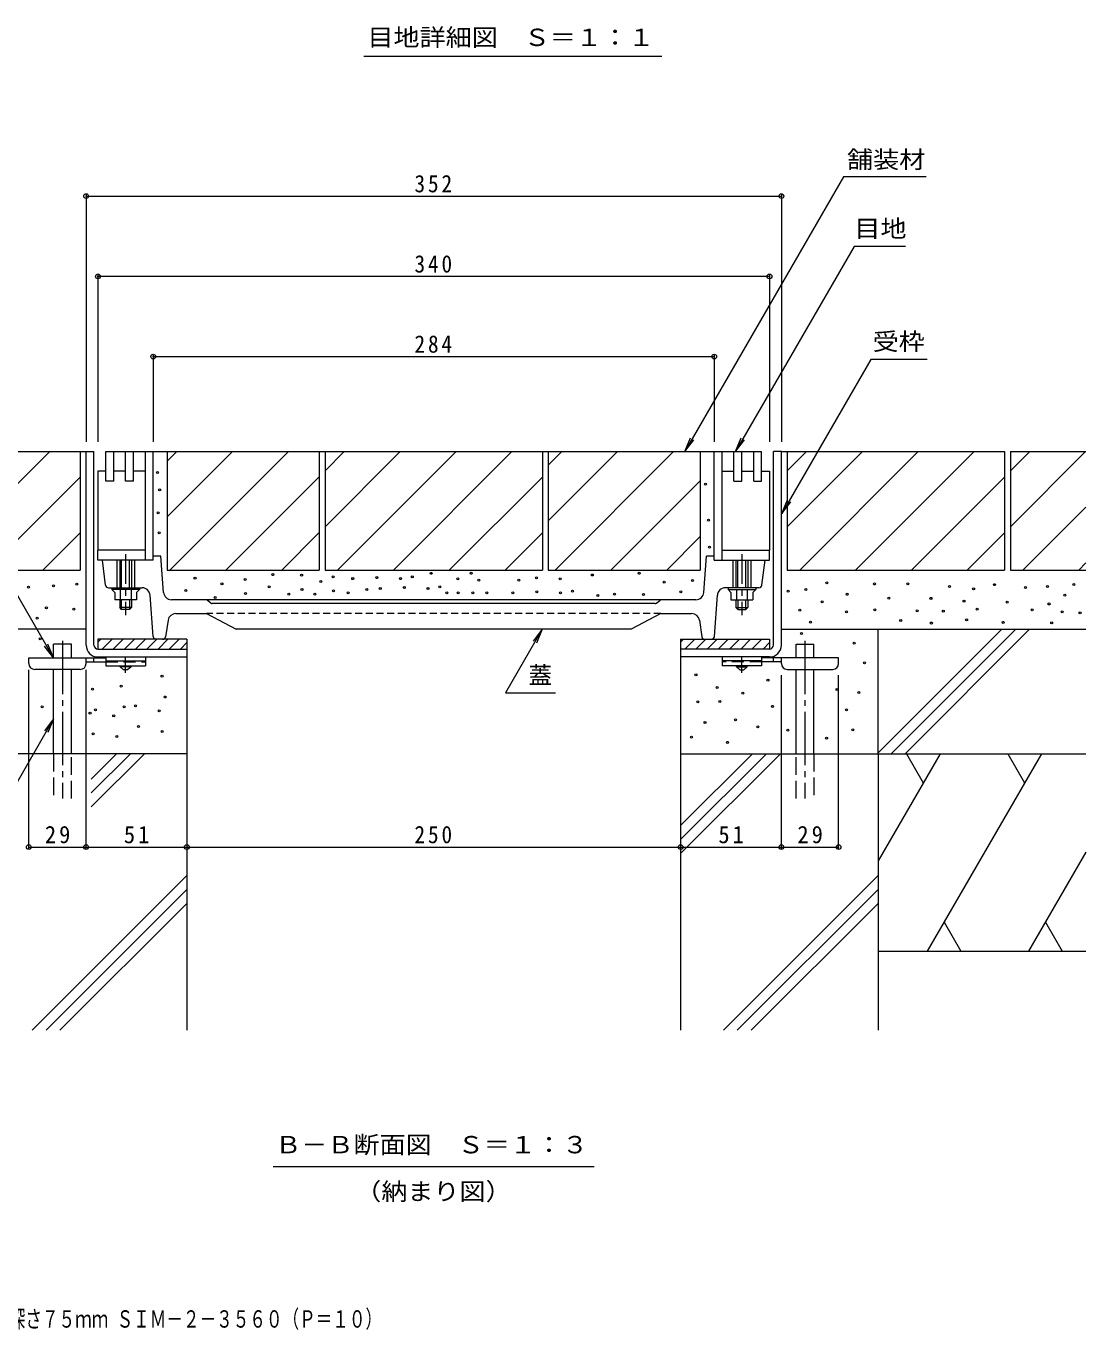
# Model space of a CAD drawing. Units: millimetres at full size, sheet at 1:3. Extents: x -1121 to 1153, y -824 to 816.
# Drawn here: x 494 to 1030, y -810 to -150 of the extents above; entities that cross this region are included whole.
import ezdxf
from ezdxf.enums import TextEntityAlignment as Align

# ---------------------------------------------------------------- set-up
doc = ezdxf.new("R2010")
doc.units = ezdxf.units.MM
doc.header["$LTSCALE"] = 3
doc.header["$PDMODE"] = 32
doc.header["$PDSIZE"] = 2.4
for name, pattern in [('CHAIN1', [8, 5, -1, 1, -1]), ('CHAIN2', [12, 9, -1, 1, -1]), ('DASHED1', [1.8, 1.2, -0.6]), ('DASHED2', [3, 2, -1]), ('DASHED3', [4, 3, -1])]:
    doc.linetypes.add(name, pattern=pattern)
for name, color, linetype, lineweight in [('1-5_1-5ﾚｲﾔ', 2, 'Continuous', 9), ('4-1', 2, 'Continuous', 9), ('4-2', 3, 'Continuous', 9), ('4-4', 7, 'Continuous', 9), ('4-5', 7, 'Continuous', 9), ('4-6', 6, 'Continuous', 5), ('4-9', 3, 'Continuous', 9), ('4-E', 7, 'Continuous', 9), ('F-5_F-5ﾚｲﾔ', 2, 'Continuous', 9)]:
    doc.layers.add(name, color=color, linetype=linetype, lineweight=lineweight)
doc.styles.add('ＭＳ ゴシック', font='')
doc.styles.get('ＭＳ ゴシック').set_extended_font_data('MS Gothic')

msp = doc.modelspace()

# ---------------------------------------------------------------- linework, layer by layer
at = {"layer": '1-5_1-5ﾚｲﾔ', "color": 7}
msp.add_line((815.615, -165.32), (664.681, -165.32), dxfattribs=at)
at = {"layer": '4-1'}
for p, q in [((524.072, -365.465), (528.072, -365.465)), ((524.072, -463.465), (524.072, -365.465)), ((528.072, -463.465), (528.072, -365.465)), ((876.071, -365.465), (872.072, -365.465)), ((872.072, -463.465), (872.072, -365.465)), ((876.071, -463.465), (876.071, -365.465)), ((530.072, -460.465), (530.072, -465.465)), ((575.072, -460.465), (530.072, -460.465)), ((531.539, -460.465), (530.072, -461.932)), ((537.196, -460.465), (532.196, -465.465)), ((542.853, -460.465), (537.853, -465.465)), ((548.509, -460.465), (543.509, -465.465)), ((554.166, -460.465), (549.166, -465.465)), ((559.823, -460.465), (554.823, -465.465)), ((565.48, -460.465), (560.48, -465.465)), ((571.137, -460.465), (566.137, -465.465)), ((575.072, -460.465), (575.072, -469.465)), ((825.072, -460.465), (870.072, -460.465)), ((825.072, -460.465), (825.072, -469.465)), ((826.539, -460.465), (825.072, -461.932)), ((832.196, -460.465), (827.196, -465.465)), ((837.852, -460.465), (832.852, -465.465)), ((843.509, -460.465), (838.509, -465.465)), ((849.166, -460.465), (844.166, -465.465)), ((854.823, -460.465), (849.823, -465.465)), ((860.48, -460.465), (855.48, -465.465)), ((866.137, -460.465), (861.137, -465.465)), ((870.072, -460.465), (870.072, -465.465)), ((530.072, -465.465), (575.072, -465.465)), ((575.072, -462.187), (571.794, -465.465)), ((870.072, -465.465), (825.072, -465.465)), ((870.072, -462.187), (866.794, -465.465)), ((530.072, -469.465), (575.072, -469.465)), ((870.102, -469.465), (825.072, -469.465))]:
    msp.add_line(p, q, dxfattribs=at)
for centre, radius, start, end in [((530.072, -463.465), 6, 180, 270), ((530.072, -463.465), 2, 180, 270), ((870.072, -463.465), 2, 270, 0), ((870.072, -463.465), 6, 270, 0)]:
    msp.add_arc(centre, radius, start, end, dxfattribs=at)
at = {"layer": '4-2'}
for p, q in [((534.072, -380.465), (534.072, -365.465)), ((534.072, -365.465), (866.072, -365.465)), ((538.072, -380.465), (538.072, -365.465)), ((544.072, -380.465), (544.072, -365.465)), ((548.072, -380.465), (548.072, -365.465)), ((554.072, -420.465), (554.072, -365.465)), ((558.072, -420.465), (558.072, -365.465)), ((842.072, -420.465), (842.072, -365.465)), ((846.072, -420.465), (846.072, -365.465)), ((852.071, -380.465), (852.071, -365.465)), ((856.071, -380.465), (856.071, -365.465)), ((862.072, -380.465), (862.072, -365.465)), ((866.072, -380.465), (866.072, -365.465)), ((530.072, -375.465), (530.072, -415.465)), ((534.072, -375.465), (530.072, -375.465)), ((544.072, -375.465), (538.072, -375.465)), ((554.072, -375.465), (548.072, -375.465)), ((846.072, -375.465), (852.071, -375.465)), ((856.071, -375.465), (862.072, -375.465)), ((866.072, -375.465), (870.072, -375.465)), ((870.072, -375.465), (870.072, -415.465)), ((538.072, -380.465), (534.072, -380.465)), ((548.072, -380.465), (544.072, -380.465)), ((852.071, -380.465), (856.071, -380.465)), ((862.072, -380.465), (866.072, -380.465)), ((554.072, -415.465), (530.072, -415.465)), ((846.072, -415.465), (870.072, -415.465)), ((533.907, -433.151), (532.322, -420.465)), ((539.571, -420.465), (539.571, -434.465)), ((541.072, -420.465), (541.072, -434.465)), ((542.072, -434.465), (542.072, -420.465)), ((546.071, -434.465), (546.071, -420.465)), ((547.072, -420.465), (547.072, -434.465)), ((548.571, -420.465), (548.571, -434.465)), ((561.941, -418.464), (558.072, -418.464)), ((563.314, -436.764), (561.941, -418.464)), ((836.83, -436.764), (838.202, -418.464)), ((842.072, -418.464), (838.202, -418.464)), ((851.572, -420.465), (851.572, -434.465)), ((853.072, -420.465), (853.072, -434.465)), ((854.072, -434.465), (854.072, -420.465)), ((858.072, -434.465), (858.072, -420.465)), ((859.072, -420.465), (859.072, -434.465)), ((860.572, -420.465), (860.572, -434.465)), ((866.236, -433.151), (867.822, -420.465)), ((535.396, -434.465), (552.49, -434.465)), ((537.071, -434.465), (537.071, -435.265)), ((551.072, -435.265), (537.071, -435.265)), ((537.071, -435.265), (538.546, -436.865)), ((541.309, -435.265), (541.309, -440.465)), ((546.834, -435.265), (546.834, -440.465)), ((551.072, -435.265), (549.597, -436.865)), ((551.072, -434.465), (551.072, -435.265)), ((864.747, -434.465), (847.653, -434.465)), ((849.072, -434.465), (849.072, -435.265)), ((849.072, -435.265), (863.072, -435.265)), ((849.072, -435.265), (850.547, -436.865)), ((853.309, -435.265), (853.309, -440.465)), ((858.834, -435.265), (858.834, -440.465)), ((863.072, -435.265), (861.597, -436.865)), ((863.072, -434.465), (863.072, -435.265)), ((538.546, -436.865), (538.546, -440.465)), ((541.072, -440.465), (541.072, -444.465)), ((542.072, -445.465), (542.072, -440.465)), ((546.071, -440.465), (546.071, -445.465)), ((547.072, -440.465), (547.072, -444.465)), ((557.972, -459.071), (556.48, -438.18)), ((832.841, -440.465), (567.302, -440.465)), ((587.298, -442.245), (585.345, -440.684)), ((812.846, -442.245), (814.798, -440.684)), ((842.171, -459.071), (843.663, -438.18)), ((853.072, -440.465), (853.072, -444.465)), ((854.072, -440.465), (854.072, -445.465)), ((858.072, -445.465), (858.072, -440.465)), ((859.072, -440.465), (859.072, -444.465)), ((861.597, -436.865), (861.597, -440.465)), ((547.072, -444.465), (541.072, -444.465)), ((542.072, -445.465), (541.072, -444.465)), ((546.071, -445.465), (542.072, -445.465)), ((547.072, -444.465), (546.071, -445.465)), ((569.503, -447.465), (585.072, -447.465)), ((585.072, -447.465), (600.072, -455.465)), ((812.221, -442.465), (587.922, -442.465)), ((815.072, -447.465), (800.072, -455.465)), ((815.072, -447.465), (830.64, -447.465)), ((853.072, -444.465), (859.072, -444.465)), ((853.072, -444.465), (854.072, -445.465)), ((854.072, -445.465), (858.072, -445.465)), ((858.072, -445.465), (859.072, -444.465)), ((565.55, -450.856), (564.267, -459.193)), ((800.072, -455.465), (600.072, -455.465)), ((834.593, -450.856), (835.876, -459.193)), ((562.785, -460.465), (559.468, -460.465)), ((837.358, -460.464), (840.675, -460.464))]:
    msp.add_line(p, q, dxfattribs=at)
at = {"layer": '4-2', "linetype": 'CHAIN1'}
for p, q in [((544.071, -417.465), (544.071, -448.258)), ((856.072, -417.465), (856.072, -448.258))]:
    msp.add_line(p, q, dxfattribs=at)
at = {"layer": '4-2', "linetype": 'DASHED1'}
msp.add_line((815.072, -447.465), (585.072, -447.465), dxfattribs=at)
at = {"layer": '4-2'}
for points in [[(558.072, -420.465), (530.072, -420.465), (530.072, -415.465)], [(842.072, -420.465), (870.072, -420.465), (870.072, -415.465)], [(549.597, -436.865), (549.597, -440.465), (538.546, -440.465)], [(850.547, -436.865), (850.547, -440.465), (861.597, -440.465)]]:
    msp.add_lwpolyline(points, dxfattribs=at)
for centre, radius, start, end in [((535.396, -432.965), 1.5, 187.12668, 270), ((552.49, -438.465), 4, 4.08583, 90), ((847.653, -438.465), 4, 90, 175.91417), ((864.747, -432.965), 1.5, 270, 352.87332), ((567.302, -436.465), 4, 184.28883, 270), ((584.721, -441.464), 1, 51.33894, 90), ((587.922, -441.464), 1, 231.33894, 270), ((812.221, -441.464), 1, 270, 308.66106), ((815.422, -441.464), 1, 90, 128.66106), ((832.841, -436.465), 4, 270, 355.71117), ((569.503, -451.465), 4, 90, 171.254), ((830.64, -451.465), 4, 8.746, 90), ((559.468, -458.964), 1.5, 184.0858, 270), ((562.785, -458.964), 1.5, 270, 351.25363), ((837.358, -458.964), 1.5, 188.74637, 270), ((840.675, -458.964), 1.5, 270, 355.9142)]:
    msp.add_arc(centre, radius, start, end, dxfattribs=at)
at = {"layer": '4-4'}
for p, q in [((524.072, -235.206), (524.072, -360.465)), ((524.072, -236.106), (876.071, -236.106)), ((876.071, -235.206), (876.071, -360.465)), ((530.072, -275.842), (530.072, -360.465)), ((870.072, -276.742), (530.072, -276.742)), ((870.072, -275.842), (870.072, -360.465)), ((558.072, -316.425), (558.072, -360.465)), ((842.072, -316.425), (842.072, -360.465)), ((558.072, -317.325), (842.072, -317.325)), ((495.072, -566.613), (495.072, -475.964)), ((524.072, -566.613), (524.072, -475.964)), ((876.071, -566.613), (876.071, -478.764)), ((905.071, -566.613), (905.071, -478.764)), ((495.072, -565.713), (524.072, -565.713)), ((524.072, -565.713), (575.072, -565.713)), ((575.072, -565.713), (825.071, -565.713)), ((825.071, -565.713), (876.071, -565.713)), ((876.071, -565.713), (905.071, -565.713))]:
    msp.add_line(p, q, dxfattribs=at)
for p in [(524.072, -236.106), (876.071, -236.106), (530.072, -276.742), (870.072, -276.742), (558.072, -317.325), (842.072, -317.325), (495.072, -565.713), (524.072, -565.713), (575.072, -565.713), (825.071, -565.713), (876.071, -565.713), (905.071, -565.713)]:
    msp.add_point(p, dxfattribs=at)
at = {"layer": '4-5'}
for p, q in [((907.475, -226.26), (827.137, -365.41)), ((949.399, -226.26), (907.475, -226.26)), ((938.901, -261.545), (912.9, -261.545)), ((949.897, -318.792), (921.299, -318.792)), ((827.137, -365.41), (830.007, -358.481)), ((827.137, -365.41), (831.703, -359.46)), ((852.901, -365.466), (857.466, -359.516)), ((876.274, -396.779), (880.839, -390.829)), ((507.613, -469.964), (467.204, -399.974)), ((754.919, -455.465), (736.37, -487.592)), ((754.919, -455.465), (750.353, -461.415)), ((754.919, -455.465), (752.049, -462.394)), ((507.613, -469.964), (503.047, -464.014)), ((507.613, -469.964), (504.743, -463.035)), ((736.37, -487.592), (761.712, -487.592)), ((507.613, -500.851), (467.227, -570.801)), ((507.613, -500.851), (503.047, -506.801)), ((507.613, -500.851), (504.743, -507.78)), ((618.765, -727.423), (781.378, -727.423))]:
    msp.add_line(p, q, dxfattribs=at)
for points in [[(912.9, -261.545), (852.901, -365.466), (855.771, -358.537)], [(921.299, -318.792), (876.274, -396.779), (879.144, -389.85)]]:
    msp.add_lwpolyline(points, dxfattribs=at)
at = {"layer": '4-6'}
for p, q in [((524.072, -455.465), (369.871, -455.465)), ((876.072, -455.465), (1030.272, -455.465)), ((925.071, -518.465), (925.071, -455.465)), ((925.071, -518.027), (987.634, -455.465)), ((931.705, -518.465), (994.705, -455.465)), ((938.776, -518.465), (1001.776, -455.465)), ((507.613, -469.964), (507.613, -462.964)), ((883.53, -462.964), (892.53, -462.964)), ((883.53, -469.964), (883.53, -462.964)), ((892.53, -469.964), (892.53, -462.964)), ((575.072, -469.465), (575.072, -658.465)), ((825.071, -469.465), (825.071, -658.465)), ((507.613, -518.465), (507.613, -475.764)), ((516.613, -518.465), (516.613, -475.764)), ((883.53, -518.465), (883.53, -475.764)), ((892.53, -518.465), (892.53, -475.764)), ((526.624, -531.274), (539.434, -518.465)), ((526.624, -538.345), (546.505, -518.465)), ((526.624, -545.416), (553.576, -518.465)), ((825.071, -554.845), (861.452, -518.465)), ((825.071, -561.916), (868.523, -518.465)), ((825.071, -568.987), (875.594, -518.465)), ((956.403, -518.465), (925.071, -572.732)), ((925.071, -518.465), (925.071, -658.465)), ((939.356, -518.465), (947.879, -533.228)), ((1007.705, -518.465), (949.97, -618.465)), ((990.658, -518.465), (999.181, -533.228)), ((1030.272, -568.236), (1001.272, -618.465)), ((496.714, -658.465), (575.072, -580.107)), ((846.714, -658.465), (925.071, -580.107)), ((503.785, -658.465), (575.072, -587.178)), ((853.785, -658.465), (925.071, -587.178)), ((510.856, -658.465), (575.072, -594.249)), ((860.856, -658.465), (925.071, -594.249)), ((958.494, -603.701), (967.017, -618.465)), ((1009.796, -603.701), (1018.32, -618.465)), ((925.071, -618.465), (1030.272, -618.465))]:
    msp.add_line(p, q, dxfattribs=at)
at = {"layer": '4-6', "linetype": 'CHAIN2'}
for p, q in [((512.113, -461.272), (512.113, -541.131)), ((888.03, -461.272), (888.03, -541.131))]:
    msp.add_line(p, q, dxfattribs=at)
at = {"layer": '4-6', "linetype": 'DASHED3'}
for p, q in [((507.613, -518.465), (507.613, -541.131)), ((516.613, -541.131), (516.613, -518.465)), ((883.53, -541.131), (883.53, -518.465)), ((892.53, -518.465), (892.53, -541.131))]:
    msp.add_line(p, q, dxfattribs=at)
at = {"layer": '4-6'}
for points in [[(516.613, -469.964), (516.613, -462.964), (507.613, -462.964)], [(575.072, -518.465), (475.072, -518.465), (369.871, -518.465)], [(825.071, -518.465), (925.071, -518.465), (1030.272, -518.465)]]:
    msp.add_lwpolyline(points, dxfattribs=at)
at = {"layer": '4-9', "color": 4}
for p, q in [((495.072, -472.764), (495.072, -469.964)), ((495.072, -469.964), (534.072, -469.964)), ((524.067, -471.964), (534.072, -471.964)), ((524.072, -472.764), (524.072, -469.964)), ((528.072, -471.964), (528.072, -469.964)), ((905.071, -469.964), (866.071, -469.964)), ((876.076, -471.964), (866.071, -471.964)), ((872.071, -471.964), (872.071, -469.964)), ((876.071, -472.764), (876.071, -469.964)), ((905.071, -472.764), (905.071, -469.964)), ((521.072, -475.764), (498.072, -475.764)), ((879.071, -475.764), (902.071, -475.764))]:
    msp.add_line(p, q, dxfattribs=at)
at = {"layer": '4-9'}
for p, q in [((534.072, -469.465), (554.072, -469.465)), ((534.072, -469.465), (534.072, -473.965)), ((534.072, -471.465), (554.072, -471.465)), ((534.072, -473.965), (554.072, -473.965)), ((554.072, -469.465), (554.072, -473.965)), ((846.071, -469.465), (846.071, -473.965)), ((866.071, -469.465), (846.071, -469.465)), ((866.071, -471.465), (846.071, -471.465)), ((866.071, -473.965), (846.071, -473.965)), ((866.071, -469.465), (866.071, -473.965))]:
    msp.add_line(p, q, dxfattribs=at)
at = {"layer": '4-9', "linetype": 'DASHED2'}
for p, q in [((534.072, -471.965), (554.072, -471.965)), ((866.071, -471.965), (846.071, -471.965))]:
    msp.add_line(p, q, dxfattribs=at)
at = {"layer": '4-9', "color": 2}
for p, q in [((541.322, -474.464), (541.322, -473.965)), ((543.072, -475.964), (541.322, -474.464)), ((546.822, -474.464), (541.322, -474.464)), ((546.822, -474.464), (545.072, -475.964)), ((546.822, -474.464), (546.822, -473.965)), ((853.321, -474.464), (853.321, -473.965)), ((853.321, -474.464), (855.071, -475.964)), ((853.321, -474.464), (858.821, -474.464)), ((857.071, -475.964), (858.821, -474.464)), ((858.821, -474.464), (858.821, -473.965)), ((545.072, -475.964), (543.072, -475.964)), ((855.071, -475.964), (857.071, -475.964))]:
    msp.add_line(p, q, dxfattribs=at)
at = {"layer": '4-9', "color": 4, "linetype": 'CHAIN1'}
for p, q in [((544.072, -477.512), (544.072, -469.465)), ((856.071, -477.512), (856.071, -469.465))]:
    msp.add_line(p, q, dxfattribs=at)
at = {"layer": '4-9', "color": 4}
for centre, start, end in [((498.072, -472.764), 180, 270), ((521.072, -472.764), 270, 0), ((879.071, -472.764), 180, 270), ((902.071, -472.764), 270, 0)]:
    msp.add_arc(centre, 3, start, end, dxfattribs=at)
at = {"layer": '4-E', "color": 2}
for p, q in [((411.071, -365.465), (521.071, -365.465)), ((479.082, -392.047), (505.664, -365.465)), ((521.071, -365.465), (521.071, -425.465)), ((521.071, -365.465), (524.072, -365.465)), ((565.121, -365.465), (642.072, -365.465)), ((565.121, -398.586), (598.243, -365.465)), ((565.121, -370.302), (569.959, -365.465)), ((566.527, -425.465), (626.527, -365.465)), ((642.072, -365.465), (642.072, -425.465)), ((645.072, -365.465), (755.072, -365.465)), ((645.072, -375.205), (654.812, -365.465)), ((645.072, -365.465), (645.072, -425.465)), ((645.072, -403.489), (683.096, -365.465)), ((651.38, -425.465), (711.38, -365.465)), ((679.664, -425.465), (739.664, -365.465)), ((755.072, -365.465), (755.072, -425.465)), ((758.072, -365.465), (758.072, -425.465)), ((758.072, -400.586), (793.193, -365.465)), ((758.072, -372.302), (764.909, -365.465)), ((758.072, -365.465), (835.022, -365.465)), ((761.478, -425.465), (821.478, -365.465)), ((835.022, -365.465), (835.022, -425.465)), ((876.071, -365.465), (989.072, -365.465)), ((879.072, -375.205), (888.812, -365.465)), ((879.072, -403.489), (917.096, -365.465)), ((885.38, -425.465), (945.38, -365.465)), ((913.664, -425.465), (973.664, -365.465)), ((989.072, -365.465), (989.072, -425.465)), ((992.072, -375.205), (1001.812, -365.465)), ((992.072, -365.465), (992.072, -425.465)), ((992.072, -365.465), (1030.272, -365.465)), ((992.072, -403.489), (1030.096, -365.465)), ((473.949, -425.465), (521.071, -378.342)), ((594.812, -425.465), (642.072, -378.205)), ((707.949, -425.465), (755.072, -378.342)), ((789.762, -425.465), (835.022, -380.205)), ((941.949, -425.465), (989.072, -378.342)), ((998.38, -425.465), (1030.272, -393.573)), ((502.233, -425.465), (521.071, -406.626)), ((623.096, -425.465), (642.072, -406.489)), ((736.233, -425.465), (755.072, -406.626)), ((818.046, -425.465), (835.022, -408.489)), ((970.233, -425.465), (989.072, -406.626)), ((1026.664, -425.465), (1030.272, -421.858)), ((411.071, -425.465), (521.071, -425.465)), ((645.072, -425.465), (755.072, -425.465)), ((758.072, -425.465), (835.022, -425.465)), ((992.072, -425.465), (1030.272, -425.465))]:
    msp.add_line(p, q, dxfattribs=at)
for points in [[(565.121, -365.465), (565.121, -425.465), (642.072, -425.465)], [(879.072, -365.465), (879.072, -425.465), (989.072, -425.465)]]:
    msp.add_lwpolyline(points, dxfattribs=at)
at = {"layer": '4-E'}
for centre in [(560.283, -376.017), (837.699, -381.902), (561.307, -384.887), (560.624, -396.488), (839.234, -400.155), (561.136, -406.552), (839.746, -413.803), (579.219, -429.497), (618.677, -427.784), (633.202, -428.088), (649.18, -428.865), (671.216, -429.303), (689.243, -428.952), (698.73, -427.118), (718.967, -427.109), (752.117, -429.336), (780.38, -427.962), (804.092, -427.109), (494.854, -434.172), (507.549, -433.419), (519.419, -432.58), (574.613, -435.809), (592.866, -432.397), (604.637, -430.179), (616.749, -433.932), (633.373, -435.253), (642.901, -431.196), (649.35, -436.029), (659.049, -429.805), (666.253, -435.298), (673.029, -434.798), (683.199, -429.802), (685.196, -434.295), (697.179, -434.795), (703.223, -433.945), (712.312, -429.863), (722.954, -430.53), (743.191, -430.521), (764.1, -429.835), (770.315, -436.15), (816.716, -431.544), (831.046, -430.691), (879.494, -436.106), (888.505, -435.334), (899.168, -431.94), (923.165, -432.509), (940.11, -432.395), (961.15, -433.76), (973.433, -435.011), (984.009, -432.85), (999.647, -434.329), (1010.792, -433.76), (1024.212, -432.736), (589.454, -439.391), (604.808, -437.344), (626.695, -437.679), (639.83, -437.679), (656.733, -436.947), (706.748, -437.013), (712.483, -437.028), (719.883, -437.013), (726.985, -437.003), (740.12, -437.003), (752.287, -436.501), (764.27, -437), (783.109, -438.368), (791.639, -437.685), (806.31, -437.856), (825.245, -436.491), (896.78, -441.493), (909.404, -437.74), (930.557, -439.674), (951.824, -439.788), (968.542, -441.152), (990.378, -441.721), (1011.588, -442.631), (1019.549, -438.195), (503.953, -444.635), (517.863, -445.268), (885.407, -445.787), (909.063, -446.611), (923.392, -445.588), (944.773, -446.156), (958.079, -446.27), (975.252, -445.246), (1003.059, -445.588), (1018.298, -446.611), (1027.283, -447.066), (499.352, -449.784), (890.769, -451.782), (936.489, -451.054), (952.022, -452.274), (969.886, -450.61), (988.415, -451.941), (1012.936, -452.163), (500.887, -460.275), (886.275, -457.524), (912.987, -462.517), (918.23, -472.503), (562.512, -479.242), (832.851, -478.494), (869.299, -481.24), (527.312, -485.733), (541.791, -484.235), (843.586, -484.985), (856.567, -487.731), (904.25, -485.984), (915.234, -487.482), (501.848, -494.72), (543.327, -494.727), (549.031, -494.221), (564.047, -489.734), (833.85, -492.225), (844.967, -492.064), (871.546, -494.472), (526.064, -497.966), (528.847, -496.224), (538.047, -499.214), (561.014, -496.717), (852.845, -501.274), (908.993, -496.219), (527.599, -508.457), (550.566, -504.712), (562.549, -507.209), (837.423, -502.605), (864.162, -504.824), (879.363, -506.599), (912.205, -506.377), (539.582, -509.705), (830.543, -510.039), (848.851, -512.702), (899.002, -510.594)]:
    msp.add_circle(centre, 0.5, dxfattribs=at)

# ---------------------------------------------------------------- texts
at = {"layer": '1-5_1-5ﾚｲﾔ', "style": 'ＭＳ ゴシック', "width": 1.1}
msp.add_text('目地詳細図\u3000Ｓ＝１：１', height=8.798, dxfattribs=at).set_placement((666.491, -162.741), align=Align.BOTTOM_LEFT)
at = {"layer": '4-4', "color": 2, "char_height": 8.798, "attachment_point": 7, "style": 'ＭＳ ゴシック'}
for s, insert in [('\\T1.27;\\W0.9;352', (690.322, -234.306)), ('\\T1.27;\\W0.9;340', (690.322, -274.942)), ('\\T1.27;\\W0.9;284', (690.322, -315.525)), ('\\T1.27;\\W0.95;29', (503.197, -563.913)), ('\\T1.27;\\W0.95;51', (543.197, -563.913)), ('\\T1.27;\\W0.9;250', (690.322, -563.913)), ('\\T1.27;\\W0.95;51', (844.196, -563.913)), ('\\T1.27;\\W0.95;29', (884.196, -563.913))]:
    msp.add_mtext(s, dxfattribs=dict(at, insert=insert))
at = {"layer": '4-5', "color": 2, "style": 'ＭＳ ゴシック', "width": 1.1}
for s, p in [('舗装材', (909.323, -224.584)), ('目地', (913.038, -259.537)), ('受枠', (922.302, -316.784)), ('Ｂ－Ｂ断面図\u3000Ｓ＝１：３', (619.834, -723.467)), ('（納まり図）', (660.322, -747.146))]:
    msp.add_text(s, height=8.798, dxfattribs=at).set_placement(p, align=Align.BOTTOM_LEFT)
at = {"layer": '4-5', "color": 2, "style": 'ＭＳ ゴシック'}
msp.add_text('蓋', height=8.798, dxfattribs=at).set_placement((748.025, -485.71), align=Align.BOTTOM_LEFT)
at = {"layer": 'F-5_F-5ﾚｲﾔ', "style": 'ＭＳ ゴシック', "width": 0.7}
msp.add_text('ステンレス目地付\u3000鋳鉄製蓋\u3000側溝用\u3000インターロッキングブロック用\u3000充填深さ７５ｍｍ ＳＩＭ－２－３５６０（Ｐ＝１０）', height=8.798, dxfattribs=at).set_placement((190.916, -811.723), align=Align.BOTTOM_LEFT)

doc.saveas('drawing.dxf')
